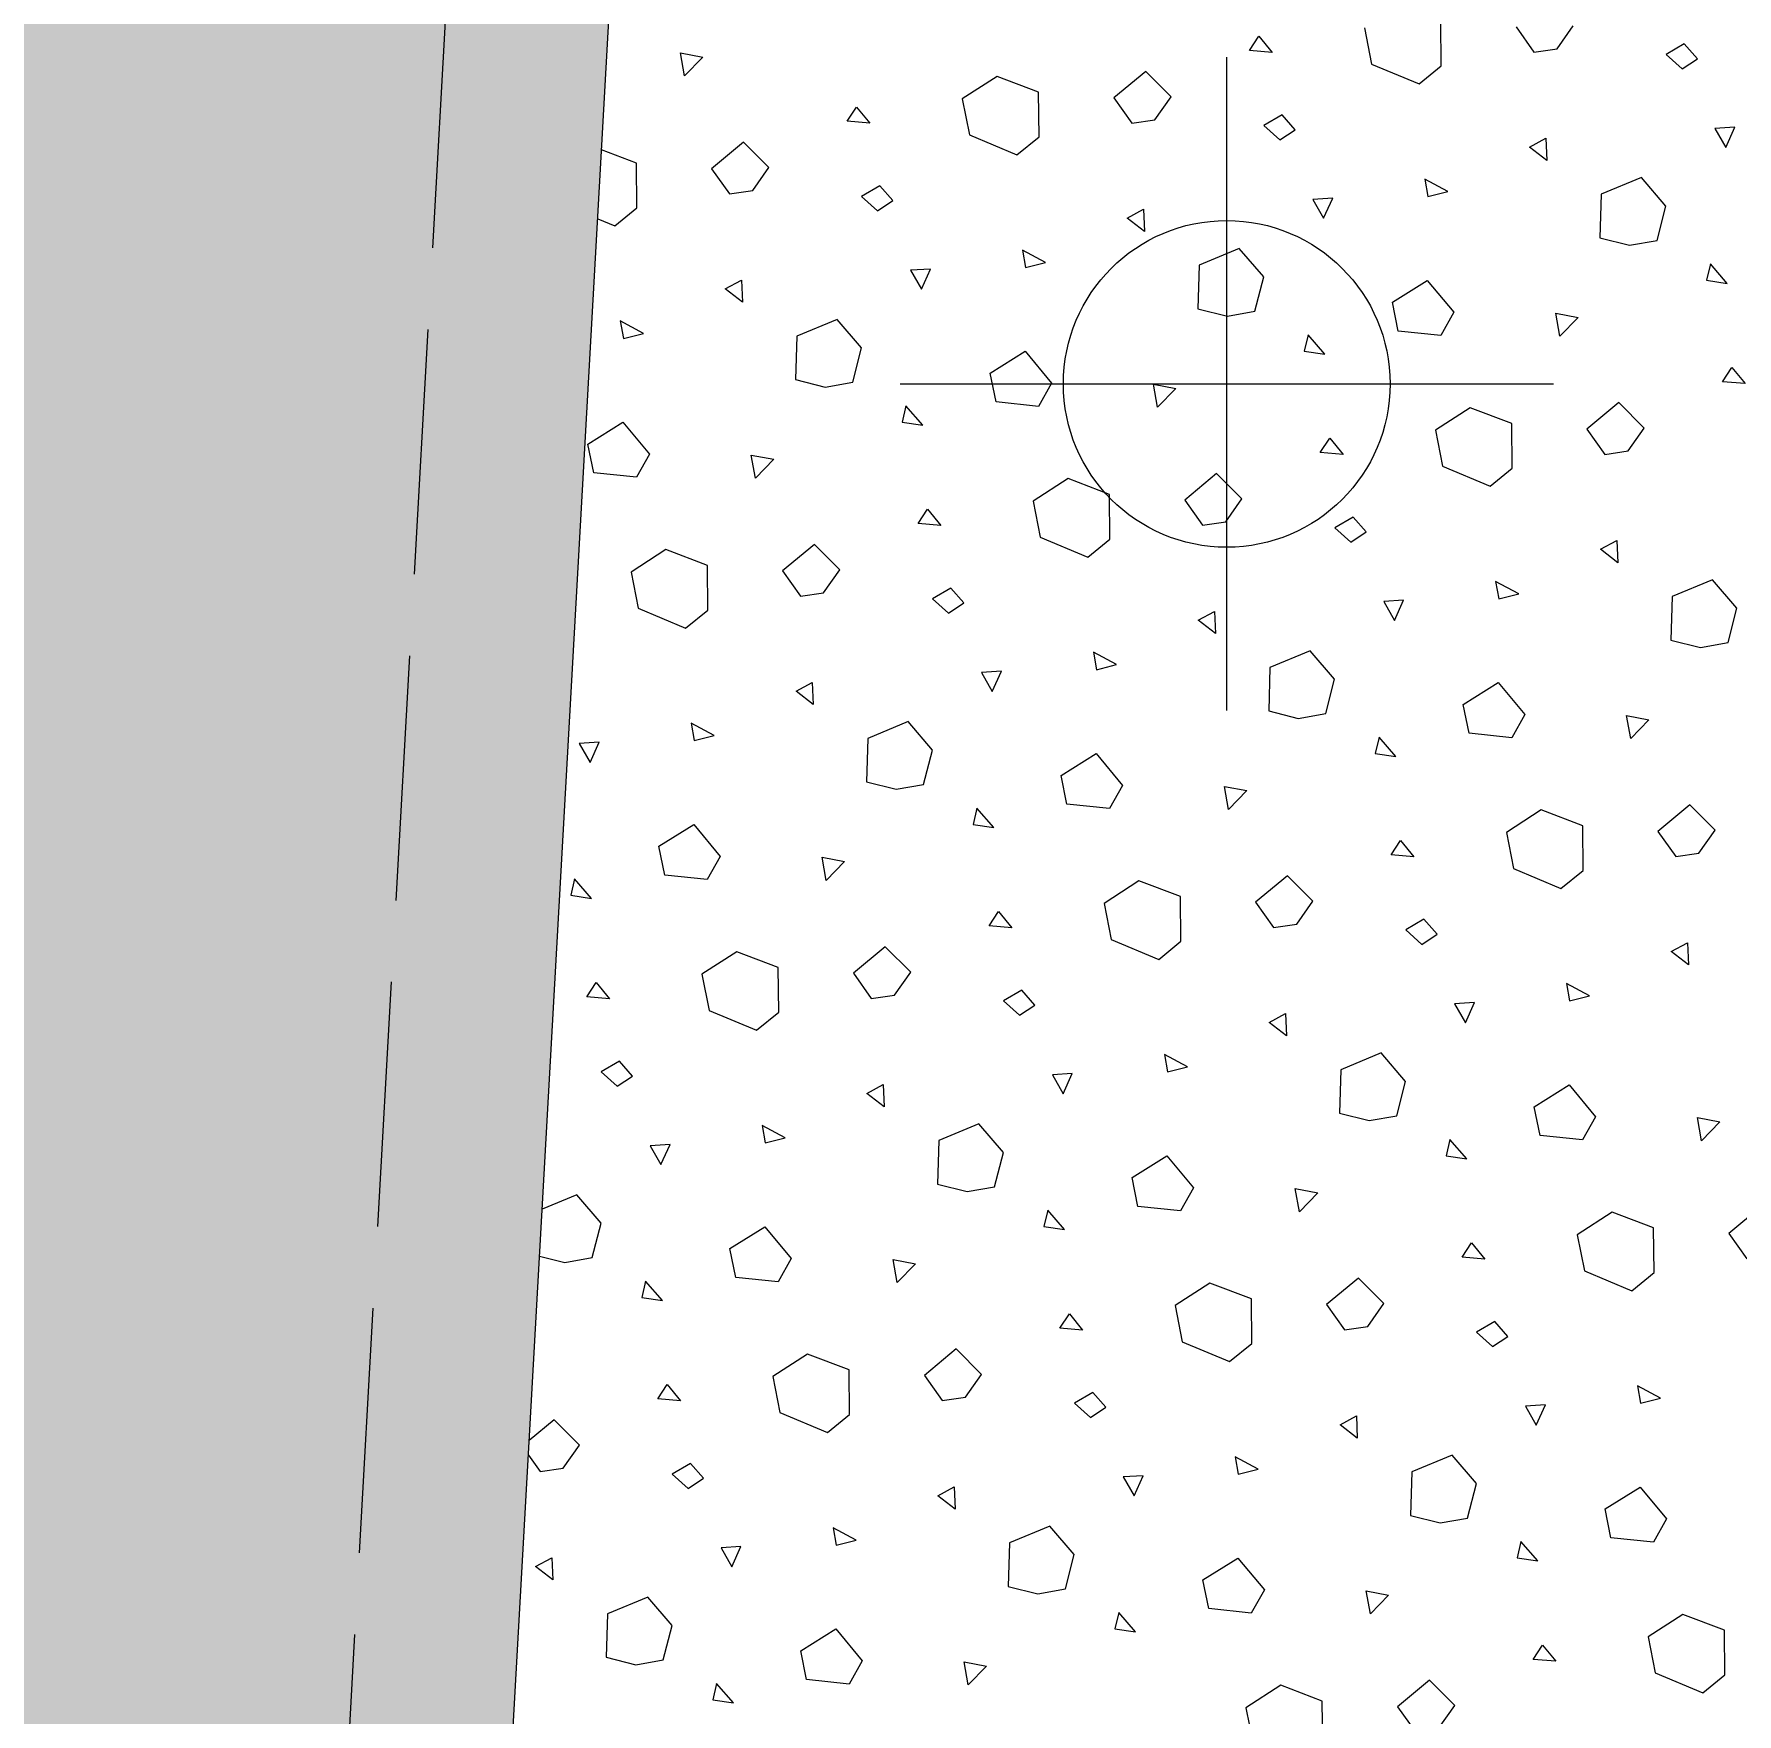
# Model space of a CAD drawing. Header units: metres. Extents: x -19025 to 34897, y -14024 to 26069.
# Drawn here: x -12645 to -12124, y 14524 to 15038 of the extents above; entities that cross this region are included whole.
import ezdxf

# ---------------------------------------------------------------- set-up
doc = ezdxf.new("R2010")
doc.units = ezdxf.units.M
doc.header["$MEASUREMENT"] = 0
doc.linetypes.add('Strichlinie eng', pattern=[0.1, 0.075, -0.025])
doc.linetypes.add('Strichlinie mittel', pattern=[0.15, 0.1, -0.05])
for name, color, linetype in [('140 Bruestung Attika', 7, 'Continuous'), ('221 Gefälledämmung 3D', 7, 'Continuous'), ('916 Kote PP Rohbau', 7, 'Continuous'), ('930 Beschriftung Allgemein', 7, 'Continuous')]:
    doc.layers.add(name, color=color, linetype=linetype)
doc.styles.add('ERSTELLTER_STIL_3', font='arial.ttf')

# ---------------------------------------------------------------- blocks, each defined once
blk = doc.blocks.new('Höhenbemaßung_26_1', base_point=(-14.03105, 19.23412))
at = {"layer": '916 Kote PP Rohbau', "color": 7, "linetype": 'Continuous', "lineweight": 13}
for p, q in [((-14.03105, 19.13412), (-14.03105, 19.33412)), ((-14.13105, 19.23412), (-13.93105, 19.23412))]:
    blk.add_line(p, q, dxfattribs=at)
blk.add_circle((-14.03105, 19.23412), 0.05, dxfattribs=at)
at = {"layer": '916 Kote PP Rohbau', "color": 7, "lineweight": 13, "insert": (-13.93105, 19.33412), "char_height": 0.1, "attachment_point": 7, "style": 'ERSTELLTER_STIL_3'}
blk.add_mtext('\\A1;{\\pql;\\fArial|b0|i0|c0|p0;\\W1.000000;+8,93}', dxfattribs=at)
blk = doc.blocks.new('*X769')
at = {"layer": '930 Beschriftung Allgemein', "color": 254, "linetype": 'Continuous', "lineweight": 9, "true_color": 0xd4d4d4}
for p, q in [((-13.98888, 19.34303), (-13.9867, 19.332)), ((-13.96538, 19.33143), (-13.96551, 19.3451)), ((-13.9425, 19.34336), (-13.93703, 19.33565)), ((-13.92991, 19.33668), (-13.92499, 19.34371)), ((-14.02411, 19.33617), (-14.02123, 19.34056)), ((-14.02123, 19.34056), (-14.01715, 19.33557)), ((-13.93703, 19.33565), (-13.92991, 19.33668)), ((-13.89099, 19.33815), (-13.89657, 19.33489)), ((-13.88699, 19.33361), (-13.89099, 19.33815)), ((-14.19827, 19.33544), (-14.19142, 19.33413)), ((-14.19702, 19.32835), (-14.19827, 19.33544)), ((-14.19142, 19.33413), (-14.19702, 19.32835)), ((-14.01715, 19.33557), (-14.02411, 19.33617)), ((-13.9867, 19.332), (-13.97217, 19.3259)), ((-13.97217, 19.3259), (-13.96538, 19.33143)), ((-13.89657, 19.33489), (-13.89169, 19.3305)), ((-13.89169, 19.3305), (-13.88699, 19.33361)), ((-14.10133, 19.32822), (-14.11198, 19.32132)), ((-14.08861, 19.32339), (-14.10133, 19.32822)), ((-14.05585, 19.32976), (-14.0656, 19.32165)), ((-14.04809, 19.322), (-14.05585, 19.32976)), ((-14.11198, 19.32132), (-14.10981, 19.3103)), ((-14.08848, 19.30972), (-14.08861, 19.32339)), ((-14.0656, 19.32165), (-14.06013, 19.31395)), ((-14.05301, 19.31497), (-14.04809, 19.322)), ((-14.14721, 19.31447), (-14.14433, 19.31885)), ((-14.14433, 19.31885), (-14.14026, 19.31387)), ((-14.01409, 19.31645), (-14.01968, 19.31318)), ((-14.0101, 19.3119), (-14.01409, 19.31645)), ((-14.14026, 19.31387), (-14.14721, 19.31447)), ((-14.10981, 19.3103), (-14.09527, 19.30419)), ((-14.06013, 19.31395), (-14.05301, 19.31497)), ((-14.01968, 19.31318), (-14.01479, 19.30879)), ((-14.01479, 19.30879), (-14.0101, 19.3119)), ((-13.87552, 19.31268), (-13.88162, 19.31229)), ((-13.88162, 19.31229), (-13.87831, 19.30649)), ((-13.87831, 19.30649), (-13.87552, 19.31268)), ((-14.21171, 19.30168), (-14.22238, 19.30574)), ((-14.17895, 19.30806), (-14.1887, 19.29995)), ((-14.17119, 19.3003), (-14.17895, 19.30806)), ((-14.09527, 19.30419), (-14.08848, 19.30972)), ((-13.93838, 19.30658), (-13.93338, 19.30928)), ((-13.93309, 19.30249), (-13.93838, 19.30658)), ((-13.93338, 19.30928), (-13.93309, 19.30249)), ((-14.21158, 19.28802), (-14.21171, 19.30168)), ((-14.1887, 19.29995), (-14.18323, 19.29224)), ((-14.17611, 19.29327), (-14.17119, 19.3003)), ((-14.13719, 19.29474), (-14.14278, 19.29147)), ((-14.1332, 19.2902), (-14.13719, 19.29474)), ((-13.97045, 19.29677), (-13.96952, 19.29146)), ((-13.9634, 19.29299), (-13.97045, 19.29677)), ((-13.90409, 19.29727), (-13.91641, 19.29213)), ((-13.89662, 19.28855), (-13.90409, 19.29727)), ((-14.18323, 19.29224), (-14.17611, 19.29327)), ((-14.14278, 19.29147), (-14.1379, 19.28709)), ((-14.1379, 19.28709), (-14.1332, 19.2902)), ((-13.99862, 19.29098), (-14.00472, 19.29059)), ((-14.00472, 19.29059), (-14.00141, 19.28478)), ((-14.00141, 19.28478), (-13.99862, 19.29098)), ((-13.96952, 19.29146), (-13.9634, 19.29299)), ((-13.91641, 19.29213), (-13.91681, 19.27883)), ((-14.22356, 19.28467), (-14.21837, 19.28248)), ((-14.21837, 19.28248), (-14.21158, 19.28802)), ((-14.06148, 19.28487), (-14.05648, 19.28758)), ((-14.0562, 19.28078), (-14.06148, 19.28487)), ((-14.05648, 19.28758), (-14.0562, 19.28078)), ((-13.89933, 19.27803), (-13.89662, 19.28855)), ((-14.09355, 19.27506), (-14.09262, 19.26975)), ((-14.0865, 19.27129), (-14.09355, 19.27506)), ((-14.02719, 19.27556), (-14.03952, 19.27042)), ((-14.01972, 19.26684), (-14.02719, 19.27556)), ((-13.91681, 19.27883), (-13.90773, 19.27655)), ((-13.90773, 19.27655), (-13.89933, 19.27803)), ((-14.12173, 19.26927), (-14.12782, 19.26888)), ((-14.12782, 19.26888), (-14.12451, 19.26308)), ((-14.12451, 19.26308), (-14.12173, 19.26927)), ((-14.09262, 19.26975), (-14.0865, 19.27129)), ((-14.03952, 19.27042), (-14.03991, 19.25712)), ((-13.88302, 19.27082), (-13.88419, 19.26582)), ((-13.87787, 19.26488), (-13.88302, 19.27082)), ((-14.18458, 19.26317), (-14.17958, 19.26587)), ((-14.17958, 19.26587), (-14.1793, 19.25908)), ((-14.02243, 19.25632), (-14.01972, 19.26684)), ((-13.98034, 19.25911), (-13.96965, 19.26578)), ((-13.96965, 19.26578), (-13.96154, 19.25603)), ((-13.88419, 19.26582), (-13.87787, 19.26488)), ((-14.1793, 19.25908), (-14.18458, 19.26317)), ((-13.97855, 19.25029), (-13.98034, 19.25911)), ((-14.21665, 19.25336), (-14.21572, 19.24805)), ((-14.2096, 19.24958), (-14.21665, 19.25336)), ((-14.15029, 19.25386), (-14.16262, 19.24872)), ((-14.14282, 19.24513), (-14.15029, 19.25386)), ((-14.03991, 19.25712), (-14.03084, 19.25484)), ((-14.03084, 19.25484), (-14.02243, 19.25632)), ((-13.96154, 19.25603), (-13.96554, 19.24894)), ((-13.93036, 19.25575), (-13.92351, 19.25444)), ((-13.92911, 19.24867), (-13.93036, 19.25575)), ((-13.92351, 19.25444), (-13.92911, 19.24867)), ((-14.21572, 19.24805), (-14.2096, 19.24958)), ((-14.16262, 19.24872), (-14.16301, 19.23541)), ((-14.00612, 19.24911), (-14.0073, 19.24411)), ((-14.00097, 19.24318), (-14.00612, 19.24911)), ((-13.96554, 19.24894), (-13.97855, 19.25029)), ((-14.14553, 19.23462), (-14.14282, 19.24513)), ((-14.10344, 19.2374), (-14.09275, 19.24408)), ((-14.09275, 19.24408), (-14.08464, 19.23433)), ((-14.0073, 19.24411), (-14.00097, 19.24318)), ((-14.10165, 19.22859), (-14.10344, 19.2374)), ((-13.8793, 19.23478), (-13.87642, 19.23916)), ((-13.87642, 19.23916), (-13.87235, 19.23418)), ((-14.16301, 19.23541), (-14.15394, 19.23313)), ((-14.15394, 19.23313), (-14.14553, 19.23462)), ((-14.08464, 19.23433), (-14.08864, 19.22723)), ((-14.05346, 19.23404), (-14.04661, 19.23274)), ((-14.05221, 19.22696), (-14.05346, 19.23404)), ((-14.04661, 19.23274), (-14.05221, 19.22696)), ((-13.87235, 19.23418), (-13.8793, 19.23478)), ((-14.12922, 19.22741), (-14.1304, 19.22241)), ((-14.12407, 19.22147), (-14.12922, 19.22741)), ((-14.08864, 19.22723), (-14.10165, 19.22859)), ((-13.95652, 19.22683), (-13.96717, 19.21993)), ((-13.9438, 19.22199), (-13.95652, 19.22683)), ((-13.91104, 19.22837), (-13.92079, 19.22026)), ((-13.90328, 19.22061), (-13.91104, 19.22837)), ((-14.22654, 19.21569), (-14.21585, 19.22237)), ((-14.21585, 19.22237), (-14.20774, 19.21262)), ((-14.1304, 19.22241), (-14.12407, 19.22147)), ((-13.94368, 19.20833), (-13.9438, 19.22199)), ((-14.0024, 19.21307), (-13.99952, 19.21746)), ((-13.99952, 19.21746), (-13.99545, 19.21247)), ((-13.96717, 19.21993), (-13.965, 19.2089)), ((-13.92079, 19.22026), (-13.91533, 19.21255)), ((-13.9082, 19.21358), (-13.90328, 19.22061)), ((-14.22476, 19.20688), (-14.22654, 19.21569)), ((-14.20774, 19.21262), (-14.21174, 19.20553)), ((-14.17656, 19.21234), (-14.16971, 19.21103)), ((-14.17531, 19.20525), (-14.17656, 19.21234)), ((-13.99545, 19.21247), (-14.0024, 19.21307)), ((-13.91533, 19.21255), (-13.9082, 19.21358)), ((-14.21174, 19.20553), (-14.22476, 19.20688)), ((-14.16971, 19.21103), (-14.17531, 19.20525)), ((-14.03414, 19.20666), (-14.04389, 19.19855)), ((-14.02638, 19.1989), (-14.03414, 19.20666)), ((-13.965, 19.2089), (-13.95046, 19.2028)), ((-13.95046, 19.2028), (-13.94368, 19.20833)), ((-14.07962, 19.20512), (-14.09027, 19.19822)), ((-14.06691, 19.20029), (-14.07962, 19.20512)), ((-14.1255, 19.19137), (-14.12262, 19.19575)), ((-14.12262, 19.19575), (-14.11855, 19.19077)), ((-14.09027, 19.19822), (-14.0881, 19.1872)), ((-14.06678, 19.18662), (-14.06691, 19.20029)), ((-14.04389, 19.19855), (-14.03843, 19.19085)), ((-14.03131, 19.19187), (-14.02638, 19.1989)), ((-14.11855, 19.19077), (-14.1255, 19.19137)), ((-14.03843, 19.19085), (-14.03131, 19.19187)), ((-13.99238, 19.19335), (-13.99797, 19.19008)), ((-13.98839, 19.1888), (-13.99238, 19.19335)), ((-14.0881, 19.1872), (-14.07356, 19.18109)), ((-14.07356, 19.18109), (-14.06678, 19.18662)), ((-13.99797, 19.19008), (-13.99309, 19.18569)), ((-13.99309, 19.18569), (-13.98839, 19.1888)), ((-13.91667, 19.18348), (-13.91167, 19.18618)), ((-13.91167, 19.18618), (-13.91139, 19.17939)), ((-14.20272, 19.18341), (-14.21337, 19.17652)), ((-14.19001, 19.17858), (-14.20272, 19.18341)), ((-14.15724, 19.18495), (-14.16699, 19.17685)), ((-14.14949, 19.1772), (-14.15724, 19.18495)), ((-13.91139, 19.17939), (-13.91667, 19.18348)), ((-14.21337, 19.17652), (-14.2112, 19.16549)), ((-14.18988, 19.16491), (-14.19001, 19.17858)), ((-14.16699, 19.17685), (-14.16153, 19.16914)), ((-14.15441, 19.17017), (-14.14949, 19.1772)), ((-14.16153, 19.16914), (-14.15441, 19.17017)), ((-14.11549, 19.17164), (-14.12107, 19.16837)), ((-14.11149, 19.1671), (-14.11549, 19.17164)), ((-13.94875, 19.17367), (-13.94781, 19.16836)), ((-13.94169, 19.16989), (-13.94875, 19.17367)), ((-13.94781, 19.16836), (-13.94169, 19.16989)), ((-13.88238, 19.17417), (-13.89471, 19.16903)), ((-13.87491, 19.16545), (-13.88238, 19.17417)), ((-14.2112, 19.16549), (-14.19666, 19.15938)), ((-14.19666, 19.15938), (-14.18988, 19.16491)), ((-14.12107, 19.16837), (-14.11619, 19.16399)), ((-14.11619, 19.16399), (-14.11149, 19.1671)), ((-14.03977, 19.16177), (-14.03477, 19.16448)), ((-14.03477, 19.16448), (-14.03449, 19.15768)), ((-13.97692, 19.16788), (-13.98301, 19.16749)), ((-13.98301, 19.16749), (-13.97971, 19.16168)), ((-13.97971, 19.16168), (-13.97692, 19.16788)), ((-13.89471, 19.16903), (-13.8951, 19.15572)), ((-13.87762, 19.15493), (-13.87491, 19.16545)), ((-14.03449, 19.15768), (-14.03977, 19.16177)), ((-13.8951, 19.15572), (-13.88603, 19.15345)), ((-13.88603, 19.15345), (-13.87762, 19.15493)), ((-14.07185, 19.15196), (-14.07091, 19.14665)), ((-14.06479, 19.14819), (-14.07185, 19.15196)), ((-14.00548, 19.15246), (-14.01781, 19.14732)), ((-13.99801, 19.14374), (-14.00548, 19.15246)), ((-14.10002, 19.14617), (-14.10611, 19.14578)), ((-14.10611, 19.14578), (-14.10281, 19.13997)), ((-14.10281, 19.13997), (-14.10002, 19.14617)), ((-14.07091, 19.14665), (-14.06479, 19.14819)), ((-14.01781, 19.14732), (-14.0182, 19.13402)), ((-14.00072, 19.13322), (-13.99801, 19.14374)), ((-14.16287, 19.14006), (-14.15788, 19.14277)), ((-14.15759, 19.13598), (-14.16287, 19.14006)), ((-14.15788, 19.14277), (-14.15759, 19.13598)), ((-13.95863, 19.13601), (-13.94794, 19.14268)), ((-13.94794, 19.14268), (-13.93983, 19.13293)), ((-14.0182, 19.13402), (-14.00913, 19.13174)), ((-14.00913, 19.13174), (-14.00072, 19.13322)), ((-13.95685, 19.12719), (-13.95863, 19.13601)), ((-14.19495, 19.13026), (-14.19401, 19.12495)), ((-14.18789, 19.12648), (-14.19495, 19.13026)), ((-14.12858, 19.13076), (-14.14091, 19.12562)), ((-14.12111, 19.12203), (-14.12858, 19.13076)), ((-13.93983, 19.13293), (-13.94383, 19.12584)), ((-13.90865, 19.13265), (-13.90181, 19.13134)), ((-13.9074, 19.12556), (-13.90865, 19.13265)), ((-13.90181, 19.13134), (-13.9074, 19.12556)), ((-14.22312, 19.12446), (-14.22921, 19.12407)), ((-14.22921, 19.12407), (-14.22591, 19.11827)), ((-14.22591, 19.11827), (-14.22312, 19.12446)), ((-14.19401, 19.12495), (-14.18789, 19.12648)), ((-14.14091, 19.12562), (-14.1413, 19.11231)), ((-13.98442, 19.12601), (-13.98559, 19.12101)), ((-13.97926, 19.12007), (-13.98442, 19.12601)), ((-13.94383, 19.12584), (-13.95685, 19.12719)), ((-14.12382, 19.11152), (-14.12111, 19.12203)), ((-14.08173, 19.1143), (-14.07104, 19.12098)), ((-14.07104, 19.12098), (-14.06293, 19.11123)), ((-13.98559, 19.12101), (-13.97926, 19.12007)), ((-14.1413, 19.11231), (-14.13223, 19.11003)), ((-14.07995, 19.10549), (-14.08173, 19.1143)), ((-14.13223, 19.11003), (-14.12382, 19.11152)), ((-14.06293, 19.11123), (-14.06693, 19.10413)), ((-14.03175, 19.11094), (-14.02491, 19.10964)), ((-14.03051, 19.10386), (-14.03175, 19.11094)), ((-14.02491, 19.10964), (-14.03051, 19.10386)), ((-14.10752, 19.10431), (-14.10869, 19.09931)), ((-14.10236, 19.09837), (-14.10752, 19.10431)), ((-14.06693, 19.10413), (-14.07995, 19.10549)), ((-13.93482, 19.10372), (-13.94546, 19.09683)), ((-13.9221, 19.09889), (-13.93482, 19.10372)), ((-13.88933, 19.10527), (-13.89909, 19.09716)), ((-13.88158, 19.09751), (-13.88933, 19.10527)), ((-14.20483, 19.09259), (-14.19414, 19.09927)), ((-14.19414, 19.09927), (-14.18604, 19.08952)), ((-14.10869, 19.09931), (-14.10236, 19.09837)), ((-13.94546, 19.09683), (-13.94329, 19.0858)), ((-13.92197, 19.08523), (-13.9221, 19.09889)), ((-13.89909, 19.09716), (-13.89362, 19.08945)), ((-13.8865, 19.09048), (-13.88158, 19.09751)), ((-14.20305, 19.08378), (-14.20483, 19.09259)), ((-13.98069, 19.08997), (-13.97782, 19.09436)), ((-13.97782, 19.09436), (-13.97374, 19.08937)), ((-14.18604, 19.08952), (-14.19003, 19.08243)), ((-14.15485, 19.08923), (-14.14801, 19.08793)), ((-14.15361, 19.08215), (-14.15485, 19.08923)), ((-14.14801, 19.08793), (-14.15361, 19.08215)), ((-13.97374, 19.08937), (-13.98069, 19.08997)), ((-13.89362, 19.08945), (-13.8865, 19.09048)), ((-14.23062, 19.0826), (-14.23179, 19.0776)), ((-14.22546, 19.07666), (-14.23062, 19.0826)), ((-14.19003, 19.08243), (-14.20305, 19.08378)), ((-14.05792, 19.08202), (-14.06857, 19.07512)), ((-14.0452, 19.07719), (-14.05792, 19.08202)), ((-14.01244, 19.08356), (-14.02219, 19.07545)), ((-14.00468, 19.0758), (-14.01244, 19.08356)), ((-13.94329, 19.0858), (-13.92875, 19.07969)), ((-13.92875, 19.07969), (-13.92197, 19.08523)), ((-14.23179, 19.0776), (-14.22546, 19.07666)), ((-14.04507, 19.06352), (-14.0452, 19.07719)), ((-14.0096, 19.06877), (-14.00468, 19.0758)), ((-14.10379, 19.06827), (-14.10092, 19.07265)), ((-14.10092, 19.07265), (-14.09684, 19.06767)), ((-14.06857, 19.07512), (-14.06639, 19.0641)), ((-14.02219, 19.07545), (-14.01672, 19.06774)), ((-14.09684, 19.06767), (-14.10379, 19.06827)), ((-14.01672, 19.06774), (-14.0096, 19.06877)), ((-13.97068, 19.07025), (-13.97626, 19.06698)), ((-13.97626, 19.06698), (-13.97138, 19.06259)), ((-13.97138, 19.06259), (-13.96668, 19.0657)), ((-13.96668, 19.0657), (-13.97068, 19.07025)), ((-14.18102, 19.06031), (-14.19167, 19.05342)), ((-14.1683, 19.05548), (-14.18102, 19.06031)), ((-14.13554, 19.06185), (-14.14529, 19.05375)), ((-14.12778, 19.05409), (-14.13554, 19.06185)), ((-14.06639, 19.0641), (-14.05185, 19.05799)), ((-14.05185, 19.05799), (-14.04507, 19.06352)), ((-13.89497, 19.06038), (-13.88997, 19.06308)), ((-13.88968, 19.05629), (-13.89497, 19.06038)), ((-13.88997, 19.06308), (-13.88968, 19.05629)), ((-14.16817, 19.04181), (-14.1683, 19.05548)), ((-14.2269, 19.04656), (-14.22402, 19.05095)), ((-14.22402, 19.05095), (-14.21994, 19.04596)), ((-14.19167, 19.05342), (-14.18949, 19.04239)), ((-14.14529, 19.05375), (-14.13982, 19.04604)), ((-14.1327, 19.04707), (-14.12778, 19.05409)), ((-13.92704, 19.05057), (-13.9261, 19.04526)), ((-13.91999, 19.04679), (-13.92704, 19.05057)), ((-14.21994, 19.04596), (-14.2269, 19.04656)), ((-14.13982, 19.04604), (-14.1327, 19.04707)), ((-14.09378, 19.04854), (-14.09936, 19.04527)), ((-14.09936, 19.04527), (-14.09448, 19.04089)), ((-14.08978, 19.044), (-14.09378, 19.04854)), ((-13.95521, 19.04478), (-13.9613, 19.04439)), ((-13.9613, 19.04439), (-13.958, 19.03858)), ((-13.958, 19.03858), (-13.95521, 19.04478)), ((-13.9261, 19.04526), (-13.91999, 19.04679)), ((-14.18949, 19.04239), (-14.17495, 19.03628)), ((-14.17495, 19.03628), (-14.16817, 19.04181)), ((-14.09448, 19.04089), (-14.08978, 19.044)), ((-14.01807, 19.03867), (-14.01307, 19.04138)), ((-14.01307, 19.04138), (-14.01278, 19.03458)), ((-14.01278, 19.03458), (-14.01807, 19.03867)), ((-14.05014, 19.02886), (-14.0492, 19.02355)), ((-14.04309, 19.02509), (-14.05014, 19.02886)), ((-13.98378, 19.02936), (-13.9961, 19.02422)), ((-13.97631, 19.02064), (-13.98378, 19.02936)), ((-14.21688, 19.02683), (-14.22247, 19.02357)), ((-14.22247, 19.02357), (-14.21758, 19.01918)), ((-14.21289, 19.02229), (-14.21688, 19.02683)), ((-14.0492, 19.02355), (-14.04309, 19.02509)), ((-13.9961, 19.02422), (-13.9965, 19.01092)), ((-14.21758, 19.01918), (-14.21289, 19.02229)), ((-14.14117, 19.01696), (-14.13617, 19.01967)), ((-14.13617, 19.01967), (-14.13588, 19.01288)), ((-14.07831, 19.02307), (-14.08441, 19.02268)), ((-14.08441, 19.02268), (-14.0811, 19.01687)), ((-14.0811, 19.01687), (-14.07831, 19.02307)), ((-13.97901, 19.01012), (-13.97631, 19.02064)), ((-13.93692, 19.01291), (-13.92624, 19.01958)), ((-13.92624, 19.01958), (-13.91813, 19.00983)), ((-14.13588, 19.01288), (-14.14117, 19.01696)), ((-13.9965, 19.01092), (-13.98742, 19.00864)), ((-13.98742, 19.00864), (-13.97901, 19.01012)), ((-13.93514, 19.00409), (-13.93692, 19.01291)), ((-13.91813, 19.00983), (-13.92212, 19.00274)), ((-13.88695, 19.00955), (-13.8801, 19.00824)), ((-13.8857, 19.00246), (-13.88695, 19.00955)), ((-13.8801, 19.00824), (-13.8857, 19.00246)), ((-14.17324, 19.00716), (-14.17231, 19.00185)), ((-14.16619, 19.00338), (-14.17324, 19.00716)), ((-14.17231, 19.00185), (-14.16619, 19.00338)), ((-14.10688, 19.00766), (-14.1192, 19.00252)), ((-14.09941, 18.99893), (-14.10688, 19.00766)), ((-13.96271, 19.00291), (-13.96388, 18.99791)), ((-13.95756, 18.99697), (-13.96271, 19.00291)), ((-13.92212, 19.00274), (-13.93514, 19.00409)), ((-14.20141, 19.00136), (-14.20751, 19.00097)), ((-14.20751, 19.00097), (-14.2042, 18.99517)), ((-14.2042, 18.99517), (-14.20141, 19.00136)), ((-14.1192, 19.00252), (-14.1196, 18.98921)), ((-14.10212, 18.98842), (-14.09941, 18.99893)), ((-14.06002, 18.9912), (-14.04934, 18.99788)), ((-14.04934, 18.99788), (-14.04123, 18.98812)), ((-13.96388, 18.99791), (-13.95756, 18.99697)), ((-14.1196, 18.98921), (-14.11052, 18.98693)), ((-14.11052, 18.98693), (-14.10212, 18.98842)), ((-14.05824, 18.98239), (-14.06002, 18.9912)), ((-14.04123, 18.98812), (-14.04523, 18.98103)), ((-14.01005, 18.98784), (-14.0032, 18.98654)), ((-14.0088, 18.98076), (-14.01005, 18.98784)), ((-14.22998, 18.98595), (-14.24056, 18.98154)), ((-14.22251, 18.97723), (-14.22998, 18.98595)), ((-14.04523, 18.98103), (-14.05824, 18.98239)), ((-14.0032, 18.98654), (-14.0088, 18.98076)), ((-13.86763, 18.98216), (-13.87738, 18.97406)), ((-14.22522, 18.96671), (-14.22251, 18.97723)), ((-14.08581, 18.9812), (-14.08698, 18.97621)), ((-14.08066, 18.97527), (-14.08581, 18.9812)), ((-13.91311, 18.98062), (-13.92376, 18.97373)), ((-13.90039, 18.97579), (-13.91311, 18.98062)), ((-14.18313, 18.96949), (-14.17244, 18.97617)), ((-14.17244, 18.97617), (-14.16433, 18.96642)), ((-14.08698, 18.97621), (-14.08066, 18.97527)), ((-13.92376, 18.97373), (-13.92159, 18.9627)), ((-13.90026, 18.96212), (-13.90039, 18.97579)), ((-13.87738, 18.97406), (-13.87191, 18.96635)), ((-14.24136, 18.96717), (-14.23363, 18.96523)), ((-14.23363, 18.96523), (-14.22522, 18.96671)), ((-14.18134, 18.96068), (-14.18313, 18.96949)), ((-14.16433, 18.96642), (-14.16833, 18.95932)), ((-13.95899, 18.96687), (-13.95611, 18.97126)), ((-13.95204, 18.96627), (-13.95899, 18.96687)), ((-13.95611, 18.97126), (-13.95204, 18.96627)), ((-14.13315, 18.96613), (-14.1263, 18.96483)), ((-14.1319, 18.95905), (-14.13315, 18.96613)), ((-14.1263, 18.96483), (-14.1319, 18.95905)), ((-13.92159, 18.9627), (-13.90705, 18.95659)), ((-13.90705, 18.95659), (-13.90026, 18.96212)), ((-14.20891, 18.9595), (-14.21008, 18.9545)), ((-14.20376, 18.95356), (-14.20891, 18.9595)), ((-14.16833, 18.95932), (-14.18134, 18.96068)), ((-14.03621, 18.95892), (-14.04686, 18.95202)), ((-14.02349, 18.95409), (-14.03621, 18.95892)), ((-13.99073, 18.96046), (-14.00048, 18.95235)), ((-13.98297, 18.9527), (-13.99073, 18.96046)), ((-14.21008, 18.9545), (-14.20376, 18.95356)), ((-14.04686, 18.95202), (-14.04469, 18.94099)), ((-14.02337, 18.94042), (-14.02349, 18.95409)), ((-14.00048, 18.95235), (-13.99501, 18.94464)), ((-13.98789, 18.94567), (-13.98297, 18.9527)), ((-14.08209, 18.94516), (-14.07921, 18.94955)), ((-14.07921, 18.94955), (-14.07514, 18.94456)), ((-13.99501, 18.94464), (-13.98789, 18.94567)), ((-13.94897, 18.94714), (-13.95456, 18.94388)), ((-13.94498, 18.9426), (-13.94897, 18.94714)), ((-14.07514, 18.94456), (-14.08209, 18.94516)), ((-14.04469, 18.94099), (-14.03015, 18.93489)), ((-14.03015, 18.93489), (-14.02337, 18.94042)), ((-13.95456, 18.94388), (-13.94968, 18.93949)), ((-13.94968, 18.93949), (-13.94498, 18.9426)), ((-14.15931, 18.93721), (-14.16996, 18.93031)), ((-14.14659, 18.93238), (-14.15931, 18.93721)), ((-14.11383, 18.93875), (-14.12358, 18.93064)), ((-14.10607, 18.93099), (-14.11383, 18.93875)), ((-14.16996, 18.93031), (-14.16779, 18.91929)), ((-14.14647, 18.91871), (-14.14659, 18.93238)), ((-14.12358, 18.93064), (-14.11812, 18.92294)), ((-14.11099, 18.92396), (-14.10607, 18.93099)), ((-14.20519, 18.92346), (-14.20231, 18.92784)), ((-14.20231, 18.92784), (-14.19824, 18.92286)), ((-14.07207, 18.92544), (-14.07766, 18.92217)), ((-14.06808, 18.9209), (-14.07207, 18.92544)), ((-13.90533, 18.92747), (-13.9044, 18.92216)), ((-13.89828, 18.92369), (-13.90533, 18.92747)), ((-14.19824, 18.92286), (-14.20519, 18.92346)), ((-14.16779, 18.91929), (-14.15325, 18.91318)), ((-14.11812, 18.92294), (-14.11099, 18.92396)), ((-14.07766, 18.92217), (-14.07278, 18.91778)), ((-14.07278, 18.91778), (-14.06808, 18.9209)), ((-13.93351, 18.92167), (-13.9396, 18.92128)), ((-13.9396, 18.92128), (-13.93629, 18.91548)), ((-13.93629, 18.91548), (-13.93351, 18.92167)), ((-13.9044, 18.92216), (-13.89828, 18.92369)), ((-14.23693, 18.91705), (-14.24453, 18.91073)), ((-14.22917, 18.90929), (-14.23693, 18.91705)), ((-14.15325, 18.91318), (-14.14647, 18.91871)), ((-13.99636, 18.91557), (-13.99136, 18.91828)), ((-13.99108, 18.91148), (-13.99636, 18.91557)), ((-13.99136, 18.91828), (-13.99108, 18.91148)), ((-14.2341, 18.90226), (-14.22917, 18.90929)), ((-14.24478, 18.90625), (-14.24122, 18.90123)), ((-14.19517, 18.90373), (-14.20076, 18.90047)), ((-14.19118, 18.89919), (-14.19517, 18.90373)), ((-14.02843, 18.90576), (-14.0275, 18.90045)), ((-14.02138, 18.90199), (-14.02843, 18.90576)), ((-13.96207, 18.90626), (-13.9744, 18.90112)), ((-13.9546, 18.89754), (-13.96207, 18.90626)), ((-14.24122, 18.90123), (-14.2341, 18.90226)), ((-14.20076, 18.90047), (-14.19588, 18.89608)), ((-14.19588, 18.89608), (-14.19118, 18.89919)), ((-14.05661, 18.89997), (-14.0627, 18.89958)), ((-14.0627, 18.89958), (-14.05939, 18.89377)), ((-14.05939, 18.89377), (-14.05661, 18.89997)), ((-14.0275, 18.90045), (-14.02138, 18.90199)), ((-13.9744, 18.90112), (-13.97479, 18.88782)), ((-14.11946, 18.89386), (-14.11446, 18.89657)), ((-14.11418, 18.88977), (-14.11946, 18.89386)), ((-14.11446, 18.89657), (-14.11418, 18.88977)), ((-13.95731, 18.88702), (-13.9546, 18.89754)), ((-13.91522, 18.8898), (-13.90453, 18.89648)), ((-13.90453, 18.89648), (-13.89642, 18.88673)), ((-13.91344, 18.88099), (-13.91522, 18.8898)), ((-14.15154, 18.88406), (-14.1506, 18.87874)), ((-14.14448, 18.88028), (-14.15154, 18.88406)), ((-14.08517, 18.88455), (-14.0975, 18.87941)), ((-14.0777, 18.87583), (-14.08517, 18.88455)), ((-13.97479, 18.88782), (-13.96572, 18.88554)), ((-13.96572, 18.88554), (-13.95731, 18.88702)), ((-13.89642, 18.88673), (-13.90042, 18.87964)), ((-14.17971, 18.87826), (-14.1858, 18.87787)), ((-14.1858, 18.87787), (-14.18249, 18.87207)), ((-14.18249, 18.87207), (-14.17971, 18.87826)), ((-14.1506, 18.87874), (-14.14448, 18.88028)), ((-14.0975, 18.87941), (-14.09789, 18.86611)), ((-13.941, 18.87981), (-13.94218, 18.87481)), ((-13.93585, 18.87387), (-13.941, 18.87981)), ((-13.90042, 18.87964), (-13.91344, 18.88099)), ((-14.24256, 18.87216), (-14.23756, 18.87486)), ((-14.23756, 18.87486), (-14.23728, 18.86807)), ((-14.08041, 18.86531), (-14.0777, 18.87583)), ((-14.03832, 18.8681), (-14.02763, 18.87477)), ((-14.02763, 18.87477), (-14.01952, 18.86502)), ((-13.94218, 18.87481), (-13.93585, 18.87387)), ((-14.23728, 18.86807), (-14.24256, 18.87216)), ((-14.03654, 18.85929), (-14.03832, 18.8681)), ((-14.20827, 18.86285), (-14.2206, 18.85771)), ((-14.2008, 18.85413), (-14.20827, 18.86285)), ((-14.09789, 18.86611), (-14.08882, 18.86383)), ((-14.08882, 18.86383), (-14.08041, 18.86531)), ((-14.01952, 18.86502), (-14.02352, 18.85793)), ((-13.98834, 18.86474), (-13.9815, 18.86344)), ((-13.98709, 18.85766), (-13.98834, 18.86474)), ((-13.9815, 18.86344), (-13.98709, 18.85766)), ((-14.2206, 18.85771), (-14.22099, 18.8444)), ((-14.06411, 18.8581), (-14.06528, 18.85311)), ((-14.05895, 18.85217), (-14.06411, 18.8581)), ((-14.02352, 18.85793), (-14.03654, 18.85929)), ((-13.8914, 18.85752), (-13.90205, 18.85063)), ((-13.87869, 18.85269), (-13.8914, 18.85752)), ((-14.20351, 18.84361), (-14.2008, 18.85413)), ((-14.16142, 18.84639), (-14.15073, 18.85307)), ((-14.15073, 18.85307), (-14.14262, 18.84332)), ((-14.06528, 18.85311), (-14.05895, 18.85217)), ((-13.87856, 18.83902), (-13.87869, 18.85269)), ((-14.15964, 18.83758), (-14.16142, 18.84639)), ((-13.93728, 18.84377), (-13.9344, 18.84816)), ((-13.9344, 18.84816), (-13.93033, 18.84317)), ((-13.90205, 18.85063), (-13.89988, 18.8396)), ((-14.22099, 18.8444), (-14.21192, 18.84213)), ((-14.21192, 18.84213), (-14.20351, 18.84361)), ((-14.14262, 18.84332), (-14.14662, 18.83622)), ((-14.11144, 18.84303), (-14.1046, 18.84173)), ((-14.11019, 18.83595), (-14.11144, 18.84303)), ((-14.1046, 18.84173), (-14.11019, 18.83595)), ((-13.93033, 18.84317), (-13.93728, 18.84377)), ((-14.18721, 18.8364), (-14.18838, 18.8314)), ((-14.18205, 18.83046), (-14.18721, 18.8364)), ((-14.14662, 18.83622), (-14.15964, 18.83758)), ((-13.96902, 18.83736), (-13.97877, 18.82925)), ((-13.96127, 18.8296), (-13.96902, 18.83736)), ((-13.89988, 18.8396), (-13.88534, 18.83349)), ((-13.88534, 18.83349), (-13.87856, 18.83902)), ((-14.18838, 18.8314), (-14.18205, 18.83046)), ((-14.0145, 18.83582), (-14.02515, 18.82892)), ((-14.00179, 18.83099), (-14.0145, 18.83582)), ((-14.00166, 18.81732), (-14.00179, 18.83099)), ((-14.02515, 18.82892), (-14.02298, 18.81789)), ((-13.97877, 18.82925), (-13.97331, 18.82154)), ((-13.96619, 18.82257), (-13.96127, 18.8296))]:
    blk.add_line(p, q, dxfattribs=at)
blk = doc.blocks.new('Schraffur_2_1', base_point=(4.65639, 0))
at = {"layer": '930 Beschriftung Allgemein', "color": 254, "linetype": 'Strichlinie mittel', "lineweight": 9, "true_color": 0xd4d4d4}
blk.add_blockref('*X769', (0, 0), dxfattribs=at)
blk = doc.blocks.new('Wand_197_1', base_point=(-14.25112, 21.83109))
at = {"layer": '140 Bruestung Attika', "linetype": 'Continuous', "lineweight": 13, "true_color": 0xebebeb}
blk.add_hatch(color=7, dxfattribs=at).paths.add_polyline_path([(-14.48528, 21.67395), (-14.722, 17.45069), (-14.32762, 17.42858), (-14.0909, 21.65185)])
at = {"layer": '140 Bruestung Attika', "color": 7, "linetype": 'Continuous', "lineweight": 13, "flags": 128}
blk.add_lwpolyline([(-14.32762, 17.42858), (-14.0909, 21.65185)], dxfattribs=at)
blk = doc.blocks.new('Dachfläche_78_1', base_point=(-13.46946, 17.32928))
at = {"layer": '221 Gefälledämmung 3D', "color": 32, "linetype": 'Strichlinie eng', "lineweight": 5, "true_color": 0xdd6f00, "flags": 128}
blk.add_lwpolyline([(-13.46946, 17.32928), (-13.43319, 17.9763), (-14.13803, 21.70457), (-14.38034, 17.38146)], close=True, dxfattribs=at)

msp = doc.modelspace()

# ---------------------------------------------------------------- block references
at = {"layer": '140 Bruestung Attika', "color": 7, "lineweight": 30, "xscale": 1000, "yscale": 1000, "zscale": 1000}
msp.add_blockref('Wand_197_1', (-12499.795, 17528.028), dxfattribs=at)
at = {"layer": '221 Gefälledämmung 3D', "color": 32, "linetype": 'Strichlinie eng', "lineweight": 5, "true_color": 0xdd6f00, "xscale": 1000, "yscale": 1000, "zscale": 1000}
msp.add_blockref('Dachfläche_78_1', (-11718.136, 13026.208), dxfattribs=at)
at = {"layer": '916 Kote PP Rohbau', "color": 7, "lineweight": 13, "xscale": 1000, "yscale": 1000, "zscale": 1000}
msp.add_blockref('Höhenbemaßung_26_1', (-12279.718, 14931.049), dxfattribs=at)
at = {"layer": '930 Beschriftung Allgemein', "color": 254, "linetype": 'Strichlinie mittel', "lineweight": 9, "true_color": 0xd4d4d4, "xscale": 1000, "yscale": 1000, "zscale": 1000}
msp.add_blockref('Schraffur_2_1', (6407.716, -4303.067), dxfattribs=at)

doc.saveas('drawing.dxf')
